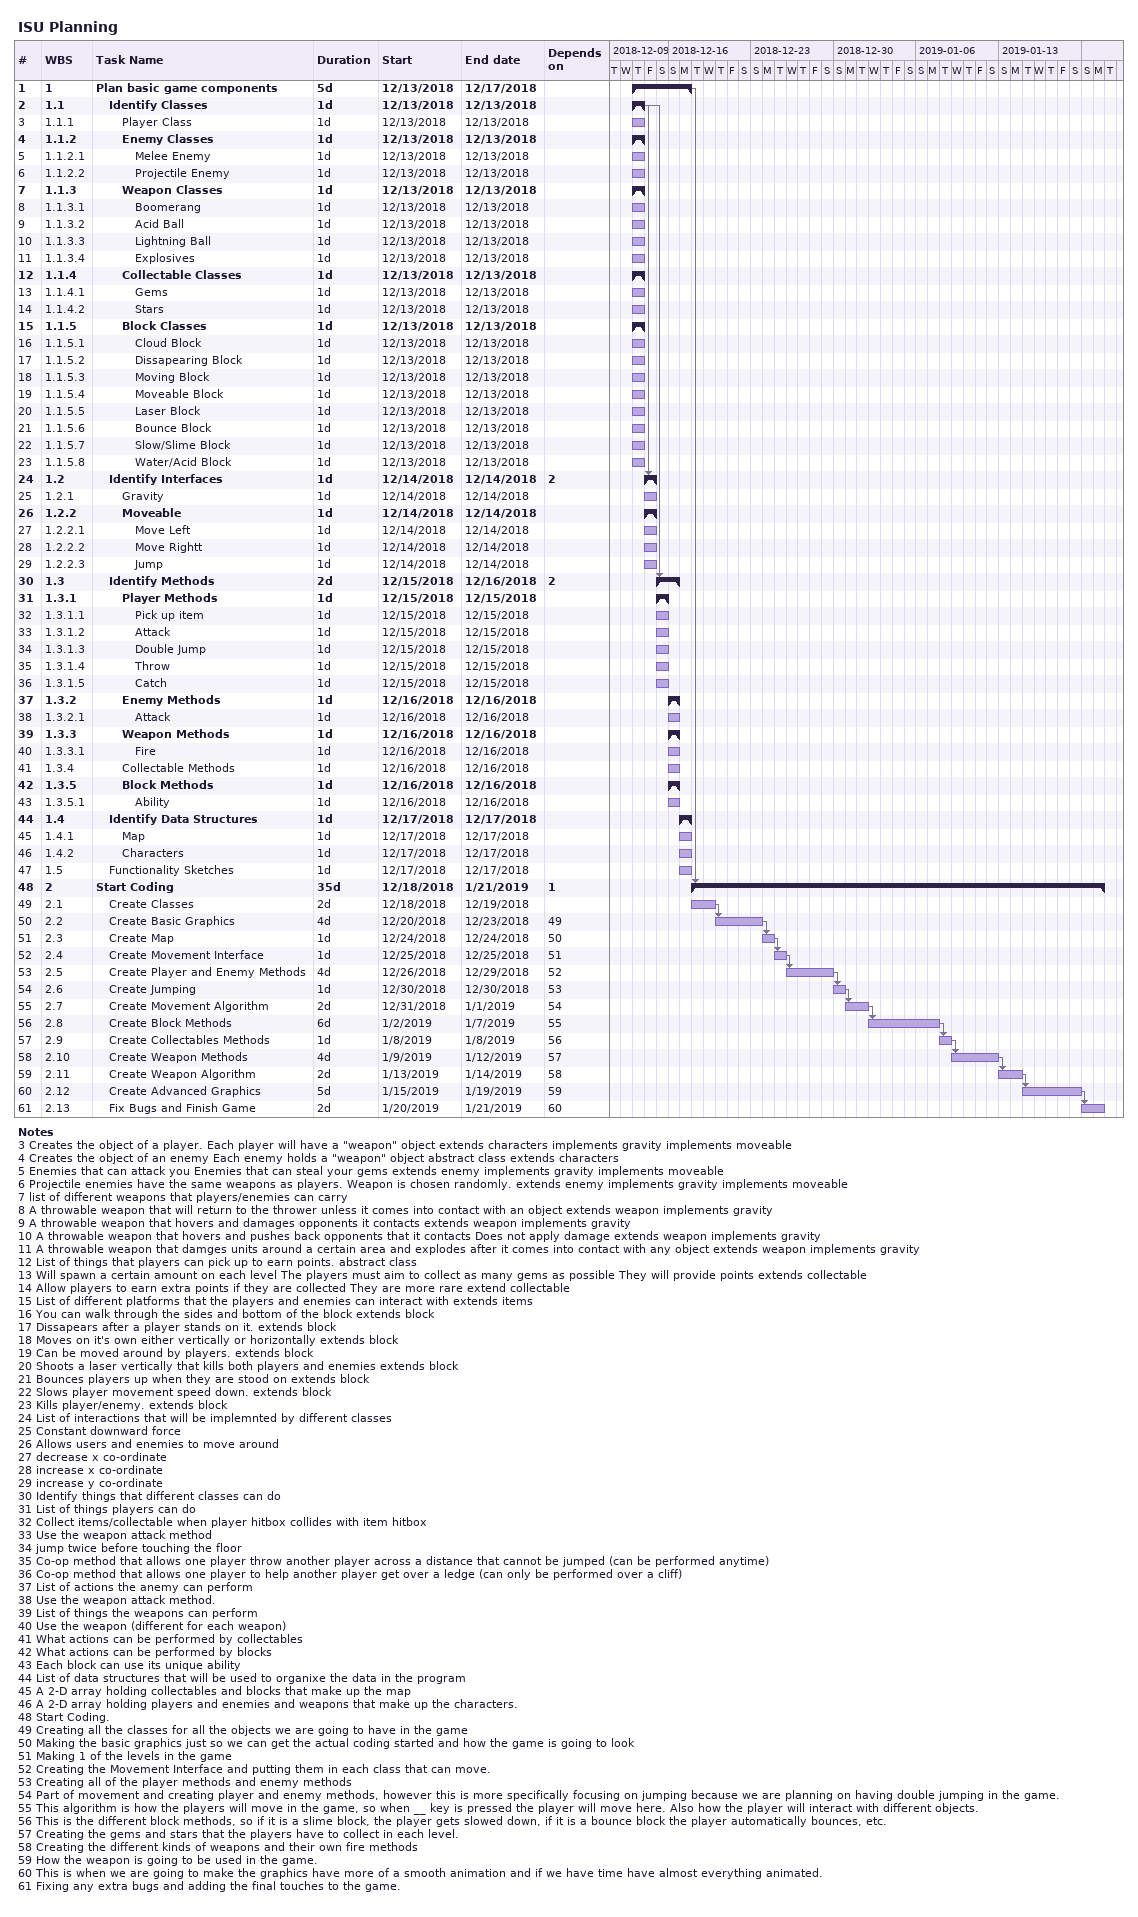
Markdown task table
ISU Planning

| ID | WBS | Task | Duration | Start | Finish | Predecessors |
|---|---|---|---|---|---|---|
| 1 | 1 | **Plan basic game components** | 5d | 2018-12-13 | 2018-12-17 |  |
| 2 | 1.1 | **Identify Classes** | 1d | 2018-12-13 | 2018-12-13 |  |
| 3 | 1.1.1 | Player Class | 1d | 2018-12-13 | 2018-12-13 |  |
| 4 | 1.1.2 | **Enemy Classes** | 1d | 2018-12-13 | 2018-12-13 |  |
| 5 | 1.1.2.1 | Melee Enemy | 1d | 2018-12-13 | 2018-12-13 |  |
| 6 | 1.1.2.2 | Projectile Enemy | 1d | 2018-12-13 | 2018-12-13 |  |
| 7 | 1.1.3 | **Weapon Classes** | 1d | 2018-12-13 | 2018-12-13 |  |
| 8 | 1.1.3.1 | Boomerang | 1d | 2018-12-13 | 2018-12-13 |  |
| 9 | 1.1.3.2 | Acid Ball | 1d | 2018-12-13 | 2018-12-13 |  |
| 10 | 1.1.3.3 | Lightning Ball | 1d | 2018-12-13 | 2018-12-13 |  |
| 11 | 1.1.3.4 | Explosives | 1d | 2018-12-13 | 2018-12-13 |  |
| 12 | 1.1.4 | **Collectable Classes** | 1d | 2018-12-13 | 2018-12-13 |  |
| 13 | 1.1.4.1 | Gems | 1d | 2018-12-13 | 2018-12-13 |  |
| 14 | 1.1.4.2 | Stars | 1d | 2018-12-13 | 2018-12-13 |  |
| 15 | 1.1.5 | **Block Classes** | 1d | 2018-12-13 | 2018-12-13 |  |
| 16 | 1.1.5.1 | Cloud Block | 1d | 2018-12-13 | 2018-12-13 |  |
| 17 | 1.1.5.2 | Dissapearing Block | 1d | 2018-12-13 | 2018-12-13 |  |
| 18 | 1.1.5.3 | Moving Block | 1d | 2018-12-13 | 2018-12-13 |  |
| 19 | 1.1.5.4 | Moveable Block | 1d | 2018-12-13 | 2018-12-13 |  |
| 20 | 1.1.5.5 | Laser Block | 1d | 2018-12-13 | 2018-12-13 |  |
| 21 | 1.1.5.6 | Bounce Block | 1d | 2018-12-13 | 2018-12-13 |  |
| 22 | 1.1.5.7 | Slow/Slime Block | 1d | 2018-12-13 | 2018-12-13 |  |
| 23 | 1.1.5.8 | Water/Acid Block | 1d | 2018-12-13 | 2018-12-13 |  |
| 24 | 1.2 | **Identify Interfaces** | 1d | 2018-12-14 | 2018-12-14 | 2 |
| 25 | 1.2.1 | Gravity | 1d | 2018-12-14 | 2018-12-14 |  |
| 26 | 1.2.2 | **Moveable** | 1d | 2018-12-14 | 2018-12-14 |  |
| 27 | 1.2.2.1 | Move Left | 1d | 2018-12-14 | 2018-12-14 |  |
| 28 | 1.2.2.2 | Move Rightt | 1d | 2018-12-14 | 2018-12-14 |  |
| 29 | 1.2.2.3 | Jump | 1d | 2018-12-14 | 2018-12-14 |  |
| 30 | 1.3 | **Identify Methods** | 2d | 2018-12-15 | 2018-12-16 | 2 |
| 31 | 1.3.1 | **Player Methods** | 1d | 2018-12-15 | 2018-12-15 |  |
| 32 | 1.3.1.1 | Pick up item | 1d | 2018-12-15 | 2018-12-15 |  |
| 33 | 1.3.1.2 | Attack | 1d | 2018-12-15 | 2018-12-15 |  |
| 34 | 1.3.1.3 | Double Jump | 1d | 2018-12-15 | 2018-12-15 |  |
| 35 | 1.3.1.4 | Throw | 1d | 2018-12-15 | 2018-12-15 |  |
| 36 | 1.3.1.5 | Catch | 1d | 2018-12-15 | 2018-12-15 |  |
| 37 | 1.3.2 | **Enemy Methods** | 1d | 2018-12-16 | 2018-12-16 |  |
| 38 | 1.3.2.1 | Attack | 1d | 2018-12-16 | 2018-12-16 |  |
| 39 | 1.3.3 | **Weapon Methods** | 1d | 2018-12-16 | 2018-12-16 |  |
| 40 | 1.3.3.1 | Fire | 1d | 2018-12-16 | 2018-12-16 |  |
| 41 | 1.3.4 | Collectable Methods | 1d | 2018-12-16 | 2018-12-16 |  |
| 42 | 1.3.5 | **Block Methods** | 1d | 2018-12-16 | 2018-12-16 |  |
| 43 | 1.3.5.1 | Ability | 1d | 2018-12-16 | 2018-12-16 |  |
| 44 | 1.4 | **Identify Data Structures** | 1d | 2018-12-17 | 2018-12-17 |  |
| 45 | 1.4.1 | Map | 1d | 2018-12-17 | 2018-12-17 |  |
| 46 | 1.4.2 | Characters | 1d | 2018-12-17 | 2018-12-17 |  |
| 47 | 1.5 | Functionality Sketches | 1d | 2018-12-17 | 2018-12-17 |  |
| 48 | 2 | **Start Coding** | 35d | 2018-12-18 | 2019-01-21 | 1 |
| 49 | 2.1 | Create Classes | 2d | 2018-12-18 | 2018-12-19 |  |
| 50 | 2.2 | Create Basic Graphics | 4d | 2018-12-20 | 2018-12-23 | 49 |
| 51 | 2.3 | Create Map | 1d | 2018-12-24 | 2018-12-24 | 50 |
| 52 | 2.4 | Create Movement Interface | 1d | 2018-12-25 | 2018-12-25 | 51 |
| 53 | 2.5 | Create Player and Enemy Methods | 4d | 2018-12-26 | 2018-12-29 | 52 |
| 54 | 2.6 | Create Jumping | 1d | 2018-12-30 | 2018-12-30 | 53 |
| 55 | 2.7 | Create Movement Algorithm | 2d | 2018-12-31 | 2019-01-01 | 54 |
| 56 | 2.8 | Create Block Methods | 6d | 2019-01-02 | 2019-01-07 | 55 |
| 57 | 2.9 | Create Collectables Methods | 1d | 2019-01-08 | 2019-01-08 | 56 |
| 58 | 2.10 | Create Weapon Methods | 4d | 2019-01-09 | 2019-01-12 | 57 |
| 59 | 2.11 | Create Weapon Algorithm | 2d | 2019-01-13 | 2019-01-14 | 58 |
| 60 | 2.12 | Create Advanced Graphics | 5d | 2019-01-15 | 2019-01-19 | 59 |
| 61 | 2.13 | Fix Bugs and Finish Game | 2d | 2019-01-20 | 2019-01-21 | 60 |

Notes
- 3: Creates the object of a player. Each player will have a "weapon" object extends characters implements gravity implements moveable
- 4: Creates the object of an enemy Each enemy holds a "weapon" object abstract class extends characters
- 5: Enemies that can attack you Enemies that can steal your gems extends enemy implements gravity implements moveable
- 6: Projectile enemies have the same weapons as players. Weapon is chosen randomly. extends enemy implements gravity implements moveable
- 7: list of different weapons that players/enemies can carry
- 8: A throwable weapon that will return to the thrower unless it comes into contact with an object extends weapon implements gravity
- 9: A throwable weapon that hovers and damages opponents it contacts extends weapon implements gravity
- 10: A throwable weapon that hovers and pushes back opponents that it contacts Does not apply damage extends weapon implements gravity
- 11: A throwable weapon that damges units around a certain area and explodes after it comes into contact with any object extends weapon implements gravity
- 12: List of things that players can pick up to earn points. abstract class
- 13: Will spawn a certain amount on each level The players must aim to collect as many gems as possible They will provide points extends collectable
- 14: Allow players to earn extra points if they are collected They are more rare extend collectable
- 15: List of different platforms that the players and enemies can interact with extends items
- 16: You can walk through the sides and bottom of the block extends block
- 17: Dissapears after a player stands on it. extends block
- 18: Moves on it's own either vertically or horizontally extends block
- 19: Can be moved around by players. extends block
- 20: Shoots a laser vertically that kills both players and enemies extends block
- 21: Bounces players up when they are stood on extends block
- 22: Slows player movement speed down. extends block
- 23: Kills player/enemy. extends block
- 24: List of interactions that will be implemnted by different classes
- 25: Constant downward force
- 26: Allows users and enemies to move around
- 27: decrease x co-ordinate
- 28: increase x co-ordinate
- 29: increase y co-ordinate
- 30: Identify things that different classes can do
- 31: List of things players can do
- 32: Collect items/collectable when player hitbox collides with item hitbox
- 33: Use the weapon attack method
- 34: jump twice before touching the floor
- 35: Co-op method that allows one player throw another player across a distance that cannot be jumped (can be performed anytime)
- 36: Co-op method that allows one player to help another player get over a ledge (can only be performed over a cliff)
- 37: List of actions the anemy can perform
- 38: Use the weapon attack method.
- 39: List of things the weapons can perform
- 40: Use the weapon (different for each weapon)
- 41: What actions can be performed by collectables
- 42: What actions can be performed by blocks
- 43: Each block can use its unique ability
- 44: List of data structures that will be used to organixe the data in the program
- 45: A 2-D array holding collectables and blocks that make up the map
- 46: A 2-D array holding players and enemies and weapons that make up the characters.
- 48: Start Coding.
- 49: Creating all the classes for all the objects we are going to have in the game
- 50: Making the basic graphics just so we can get the actual coding started and how the game is going to look
- 51: Making 1 of the levels in the game
- 52: Creating the Movement Interface and putting them in each class that can move.
- 53: Creating all of the player methods and enemy methods
- 54: Part of movement and creating player and enemy methods, however this is more specifically focusing on jumping because we are planning on having double jumping in the game.
- 55: This algorithm is how the players will move in the game, so when __ key is pressed the player will move here. Also how the player will interact with different objects.
- 56: This is the different block methods, so if it is a slime block, the player gets slowed down, if it is a bounce block the player automatically bounces, etc.
- 57: Creating the gems and stars that the players have to collect in each level.
- 58: Creating the different kinds of weapons and their own fire methods
- 59: How the weapon is going to be used in the game.
- 60: This is when we are going to make the graphics have more of a smooth animation and if we have time have almost everything animated.
- 61: Fixing any extra bugs and adding the final touches to the game.
